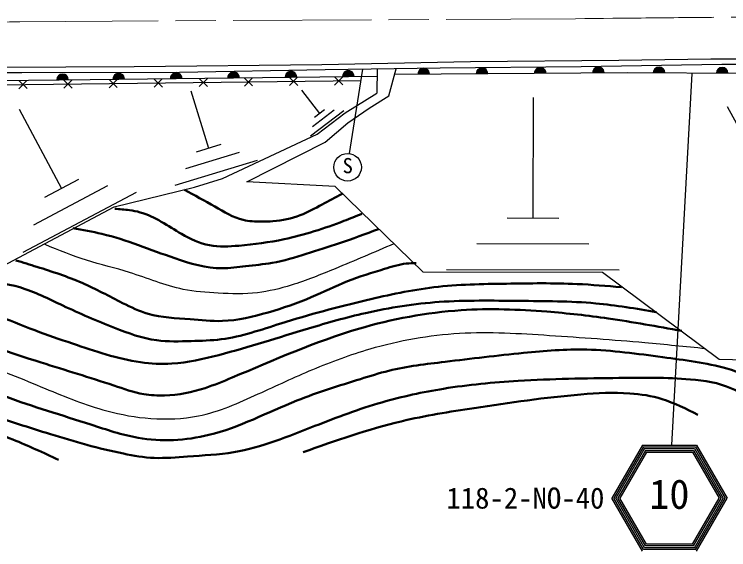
# Model space of a CAD drawing. Units: millimetres, scale not verified. Extents: x 40000 to 680000, y 20000 to 380000.
# Drawn here: x 178894 to 240888, y 243623 to 290102 of the extents above; entities that cross this region are included whole.
import ezdxf
from ezdxf.enums import TextEntityAlignment as Align

# ---------------------------------------------------------------- set-up
doc = ezdxf.new("R2010")
doc.units = ezdxf.units.MM
doc.header["$LTSCALE"] = 1000
doc.linetypes.add('CHAIN', pattern=[18.5, 12, -1.5, 3.5, -1.5])
for name, color, linetype, lineweight in [('M-BGD', 7, 'Continuous', 25), ('M-BMK', 2, 'CHAIN', 13), ('M-STR-STRC', 7, 'Continuous', 25), ('M-TTL-LINE', 7, 'Continuous', 50)]:
    doc.layers.add(name, color=color, linetype=linetype, lineweight=lineweight)
doc.styles.add('ＭＳ ゴシック', font='')
doc.styles.get('ＭＳ ゴシック').set_extended_font_data('MS Gothic')

msp = doc.modelspace()

# ---------------------------------------------------------------- linework, layer by layer
at = {"layer": 'M-BGD'}
for p, q in [((205570, 285743), (218490, 286004)), ((218490, 286004), (231351, 286120)), ((231351, 286120), (239346, 286236)), ((239346, 286236), (246125, 286265)), ((240302, 285772), (252179, 285801)), ((171707, 285483), (189290, 285570)), ((189290, 285570), (205570, 285743)), ((193230, 285077), (205860, 285309)), ((205860, 285309), (215854, 285454)), ((210379, 285374), (210360, 283243)), ((211392, 283021), (212030, 285367)), ((215854, 285454), (228078, 285570)), ((228078, 285570), (240302, 285772)), ((168491, 284990), (179557, 285048)), ((179557, 285048), (193230, 285077)), ((185469, 284446), (210374, 284741)), ((199571, 283877), (198855, 284576)), ((199562, 284584), (198864, 283869)), ((203485, 283924), (202770, 284622)), ((203477, 284631), (202778, 283915)), ((207399, 283970), (206684, 284668)), ((207391, 284677), (206692, 283961)), ((211901, 284892), (232105, 285038)), ((232105, 285038), (259493, 284885)), ((142418, 283951), (185469, 284446)), ((142457, 283557), (208999, 284342)), ((180000, 283647), (179284, 284345)), ((179991, 284354), (179293, 283638)), ((183914, 283693), (183199, 284391)), ((183906, 284400), (183207, 283684)), ((187828, 283739), (187113, 284438)), ((187820, 284446), (187121, 283731)), ((191742, 283785), (191027, 284484)), ((191734, 284492), (191035, 283777)), ((195657, 283831), (194941, 284530)), ((195648, 284538), (194950, 283823)), ((194226, 283470), (195746, 278470)), ((203831, 283519), (205381, 281489)), ((207592, 281540), (210360, 283243)), ((209683, 281949), (211392, 283021)), ((223921, 282869), (223901, 272399)), ((240751, 282089), (247561, 269669)), ((179321, 281869), (182991, 274979)), ((207491, 281719), (204591, 279509)), ((206651, 281769), (204771, 280329)), ((205811, 281819), (204941, 281149)), ((205171, 279701), (207592, 281540)), ((207829, 280674), (209683, 281949)), ((205860, 278994), (207829, 280674)), ((196957, 275839), (205171, 279701)), ((199081, 275547), (205860, 278994)), ((196816, 278800), (194676, 278140)), ((198396, 278110), (193756, 276690)), ((199976, 277420), (192826, 275240)), ((184461, 275759), (181511, 274189)), ((194536, 275103), (196957, 275839)), ((206729, 275141), (199081, 275547)), ((189481, 274639), (179631, 269409)), ((186971, 275199), (180571, 271799)), ((187548, 273387), (194536, 275103)), ((214376, 267726), (206729, 275141)), ((169618, 263855), (187548, 273387)), ((226141, 272389), (221661, 272399)), ((228761, 270149), (219041, 270169)), ((231371, 267899), (216411, 267929)), ((229932, 267697), (214376, 267726)), ((240071, 260136), (229932, 267697)), ((243054, 260049), (240071, 260136))]:
    msp.add_line(p, q, dxfattribs=at)
for centre, radius, start, end in [((207883, 284712), 500, 0.68071, 180.68071), ((207883, 284712), 500, 0.68071, 180.68071), ((214426, 284911), 500, 0.41444, 180.41444), ((214426, 284911), 500, 0.41444, 180.41444), ((214426, 284911), 450, 0.41444, 180.41444), ((214426, 284911), 400, 0.41444, 180.41444), ((214426, 284911), 350, 0.41444, 180.41444), ((214426, 284911), 300, 0.41444, 180.41444), ((219477, 284947), 500, 0.41444, 180.41444), ((219477, 284947), 500, 0.41444, 180.41444), ((219477, 284947), 450, 0.41444, 180.41444), ((219477, 284947), 400, 0.41444, 180.41444), ((219477, 284947), 350, 0.41444, 180.41444), ((219477, 284947), 300, 0.41444, 180.41444), ((219477, 284947), 250, 0.41444, 180.41444), ((224528, 284984), 500, 0.41444, 180.41444), ((224528, 284984), 500, 0.41444, 180.41444), ((224528, 284984), 450, 0.41444, 180.41444), ((224528, 284984), 400, 0.41444, 180.41444), ((224528, 284984), 350, 0.41444, 180.41444), ((224528, 284984), 300, 0.41444, 180.41444), ((224528, 284984), 250, 0.41444, 180.41444), ((224528, 284984), 200, 0.41444, 180.41444), ((229579, 285020), 500, 0.41444, 180.41444), ((229579, 285020), 500, 0.41444, 180.41444), ((229579, 285020), 450, 0.41444, 180.41444), ((229579, 285020), 400, 0.41444, 180.41444), ((229579, 285020), 350, 0.41444, 180.41444), ((229579, 285020), 300, 0.41444, 180.41444), ((229579, 285020), 250, 0.41444, 180.41444), ((229579, 285020), 200, 0.41444, 180.41444), ((234843, 285023), 500, 359.67902, 179.67902), ((234843, 285023), 500, 359.67902, 179.67902), ((234843, 285023), 450, 359.67902, 179.67902), ((234843, 285023), 400, 359.67902, 179.67902), ((234843, 285023), 350, 359.67902, 179.67902), ((234843, 285023), 300, 359.67902, 179.67902), ((234843, 285023), 250, 359.67902, 179.67902), ((234843, 285023), 200, 359.67902, 179.67902), ((240321, 284992), 500, 359.67902, 179.67902), ((240321, 284992), 500, 359.67902, 179.67902), ((240321, 284992), 450, 359.67902, 179.67902), ((240321, 284992), 400, 359.67902, 179.67902), ((240321, 284992), 350, 359.67902, 179.67902), ((240321, 284992), 300, 359.67902, 179.67902), ((240321, 284992), 250, 359.67902, 179.67902), ((240321, 284992), 200, 359.67902, 179.67902), ((183077, 284418), 500, 0.65779, 180.65779), ((183077, 284418), 500, 0.65779, 180.65779), ((183077, 284418), 450, 0.65779, 180.65779), ((183077, 284418), 400, 0.65779, 180.65779), ((183077, 284418), 350, 0.65779, 180.65779), ((183077, 284418), 300, 0.65779, 180.65779), ((183077, 284418), 250, 0.65779, 180.65779), ((183077, 284418), 200, 0.65779, 180.65779), ((183077, 284418), 150, 0.65779, 180.65779), ((187959, 284475), 500, 0.68071, 180.68071), ((187959, 284475), 500, 0.68071, 180.68071), ((187959, 284475), 450, 0.68071, 180.68071), ((187959, 284475), 400, 0.68071, 180.68071), ((187959, 284475), 350, 0.68071, 180.68071), ((187959, 284475), 300, 0.68071, 180.68071), ((187959, 284475), 250, 0.68071, 180.68071), ((187959, 284475), 200, 0.68071, 180.68071), ((187959, 284475), 150, 0.68071, 180.68071), ((187959, 284475), 100, 0.68071, 180.68071), ((192940, 284534), 500, 0.68071, 180.68071), ((192940, 284534), 500, 0.68071, 180.68071), ((192940, 284534), 450, 0.68071, 180.68071), ((192940, 284534), 400, 0.68071, 180.68071), ((192940, 284534), 350, 0.68071, 180.68071), ((192940, 284534), 300, 0.68071, 180.68071), ((192940, 284534), 250, 0.68071, 180.68071), ((192940, 284534), 200, 0.68071, 180.68071), ((192940, 284534), 150, 0.68071, 180.68071), ((192940, 284534), 100, 0.68071, 180.68071), ((192940, 284534), 50, 0.68071, 180.68071), ((197921, 284593), 500, 0.68071, 180.68071), ((197921, 284593), 500, 0.68071, 180.68071), ((197921, 284593), 450, 0.68071, 180.68071), ((197921, 284593), 400, 0.68071, 180.68071), ((197921, 284593), 350, 0.68071, 180.68071), ((197921, 284593), 300, 0.68071, 180.68071), ((197921, 284593), 250, 0.68071, 180.68071), ((197921, 284593), 200, 0.68071, 180.68071), ((197921, 284593), 150, 0.68071, 180.68071), ((197921, 284593), 100, 0.68071, 180.68071), ((197921, 284593), 50, 0.68071, 180.68071), ((202902, 284653), 500, 0.68071, 180.68071), ((202902, 284653), 500, 0.68071, 180.68071), ((202902, 284653), 450, 0.68071, 180.68071), ((202902, 284653), 400, 0.68071, 180.68071), ((202902, 284653), 350, 0.68071, 180.68071), ((202902, 284653), 300, 0.68071, 180.68071), ((202902, 284653), 250, 0.68071, 180.68071), ((202902, 284653), 200, 0.68071, 180.68071), ((202902, 284653), 150, 0.68071, 180.68071), ((202902, 284653), 100, 0.68071, 180.68071), ((202902, 284653), 50, 0.68071, 180.68071), ((207883, 284712), 450, 0.68071, 180.68071), ((207883, 284712), 400, 0.68071, 180.68071), ((207883, 284712), 350, 0.68071, 180.68071), ((207883, 284712), 300, 0.68071, 180.68071), ((207883, 284712), 250, 0.68071, 180.68071), ((207883, 284712), 200, 0.68071, 180.68071), ((207883, 284712), 150, 0.68071, 180.68071), ((207883, 284712), 100, 0.68071, 180.68071), ((207883, 284712), 50, 0.68071, 180.68071), ((214426, 284911), 250, 0.41444, 180.41444), ((214426, 284911), 200, 0.41444, 180.41444), ((214426, 284911), 150, 0.41444, 180.41444), ((214426, 284911), 100, 0.41444, 180.41444), ((214426, 284911), 50, 0.41444, 180.41444), ((219477, 284947), 200, 0.41444, 180.41444), ((219477, 284947), 150, 0.41444, 180.41444), ((219477, 284947), 100, 0.41444, 180.41444), ((219477, 284947), 50, 0.41444, 180.41444), ((224528, 284984), 150, 0.41444, 180.41444), ((224528, 284984), 100, 0.41444, 180.41444), ((224528, 284984), 50, 0.41444, 180.41444), ((229579, 285020), 150, 0.41444, 180.41444), ((229579, 285020), 100, 0.41444, 180.41444), ((229579, 285020), 50, 0.41444, 180.41444), ((234843, 285023), 150, 359.67902, 179.67902), ((234843, 285023), 100, 359.67902, 179.67902), ((234843, 285023), 50, 359.67902, 179.67902), ((240321, 284992), 150, 359.67902, 179.67902), ((240321, 284992), 100, 359.67902, 179.67902), ((240321, 284992), 50, 359.67902, 179.67902), ((183077, 284418), 100, 0.65779, 180.65779), ((183077, 284418), 50, 0.65779, 180.65779), ((187959, 284475), 50, 0.68071, 180.68071)]:
    msp.add_arc(centre, radius, start, end, dxfattribs=at)
for points, knots in [([(211821, 270177), (210127, 269449), (208434, 268721), (206731, 268017), (205478, 267499), (204220, 266994), (202923, 266589), (201965, 266290), (200985, 266045), (199993, 265930), (198868, 265799), (197728, 265834), (196588, 265893), (195565, 265947), (194542, 266020), (193549, 266223), (191964, 266546), (190452, 267199), (188898, 267687), (187660, 268076), (186396, 268361), (185163, 268749), (183946, 269133), (182760, 269619), (181575, 270104)], [0, 0, 0, 0, 1, 1, 1, 2, 2, 2, 3, 3, 3, 4, 4, 4, 5, 5, 5, 6, 6, 6, 7, 7, 7, 8, 8, 8, 8]), ([(116543, 256629), (117773, 255871), (119003, 255114), (120241, 254359), (121498, 253592), (122764, 252828), (124159, 252345), (124971, 252064), (125827, 251878), (126686, 251905), (127589, 251935), (128495, 252201), (129285, 252638), (130117, 253097), (130820, 253746), (131519, 254395), (132301, 255122), (133079, 255849), (134009, 256373), (134433, 256611), (134888, 256808), (135364, 256885), (136144, 257013), (136979, 256820), (137707, 256483), (138665, 256039), (139438, 255344), (140271, 254688), (141151, 253994), (142098, 253343), (143163, 253077), (143801, 252918), (144481, 252897), (145141, 252967), (146204, 253081), (147215, 253434), (148216, 253809), (149555, 254311), (150876, 254855), (152098, 255567), (153266, 256248), (154342, 257084), (155430, 257911), (156311, 258580), (157200, 259243), (158176, 259741), (159108, 260217), (160119, 260542), (161142, 260803), (162241, 261084), (163353, 261292), (164475, 261389), (166187, 261538), (167922, 261429), (169638, 261206), (171653, 260945), (173641, 260526), (175570, 259925), (177613, 259287), (179590, 258444), (181575, 257618), (183330, 256887), (185092, 256168), (186921, 255677), (188164, 255343), (189438, 255114), (190729, 255018), (192113, 254915), (193517, 254964), (194867, 255238), (196671, 255603), (198380, 256368), (200066, 257142), (201644, 257866), (203201, 258597), (204790, 259265), (206414, 259948), (208073, 260565), (209770, 261060), (212297, 261796), (214910, 262264), (217533, 262415), (220129, 262564), (222734, 262403), (225332, 262231), (228096, 262049), (230853, 261855), (233608, 261609), (235366, 261452), (237123, 261274), (238881, 261096)], [0, 0, 0, 0, 1, 1, 1, 2, 2, 2, 3, 3, 3, 4, 4, 4, 5, 5, 5, 6, 6, 6, 7, 7, 7, 8, 8, 8, 9, 9, 9, 10, 10, 10, 11, 11, 11, 12, 12, 12, 13, 13, 13, 14, 14, 14, 15, 15, 15, 16, 16, 16, 17, 17, 17, 18, 18, 18, 19, 19, 19, 20, 20, 20, 21, 21, 21, 22, 22, 22, 23, 23, 23, 24, 24, 24, 25, 25, 25, 26, 26, 26, 27, 27, 27, 28, 28, 28, 29, 29, 29, 30, 30, 30, 30])]:
    msp.add_open_spline(points, degree=3, knots=knots, dxfattribs=at)
at = {"layer": 'M-BMK'}
msp.add_line((179380, 289461), (227592, 289718), dxfattribs=at)
for points, knots in [([(227592, 289718), (231930, 289765), (236268, 289812), (240606, 289846), (242359, 289859), (244111, 289871), (245863, 289910), (247766, 289952), (249668, 290027), (251569, 290102)], [0, 0, 0, 0, 1, 1, 1, 2, 2, 2, 3, 3, 3, 3]), ([(172341, 289241), (172560, 289250), (172779, 289259), (172998, 289266), (173263, 289275), (173529, 289282), (173795, 289290), (174061, 289298), (174327, 289306), (174593, 289314), (176189, 289364), (177784, 289412), (179380, 289461)], [0, 0, 0, 0, 1, 1, 1, 2, 2, 2, 3, 3, 3, 4, 4, 4, 4])]:
    msp.add_open_spline(points, degree=3, knots=knots, dxfattribs=at)
at = {"layer": 'M-STR-STRC'}
for p, q in [((207991, 278024), (209149, 285331)), ((235950, 252699), (237728, 284961)), ((233395, 252699), (230739, 248099)), ((233481, 252549), (230912, 248099)), ((233568, 252399), (231085, 248099)), ((233395, 252699), (238088, 252699)), ((233481, 252549), (238001, 252549)), ((233568, 252399), (237914, 252399)), ((237914, 252399), (240397, 248099)), ((238001, 252549), (240570, 248099)), ((238088, 252699), (240743, 248099)), ((233655, 252249), (231259, 248099)), ((233741, 252099), (231432, 248099)), ((233655, 252249), (237828, 252249)), ((233741, 252099), (237741, 252099)), ((237741, 252099), (240051, 248099)), ((237828, 252249), (240224, 248099)), ((233395, 243499), (230739, 248099)), ((233481, 243649), (230912, 248099)), ((233568, 243799), (231085, 248099)), ((233655, 243949), (231259, 248099)), ((233741, 244099), (231432, 248099)), ((237741, 244099), (240051, 248099)), ((237828, 243949), (240224, 248099)), ((237914, 243799), (240397, 248099)), ((238001, 243649), (240570, 248099)), ((238088, 243499), (240743, 248099)), ((238001, 243649), (233481, 243649)), ((237914, 243799), (233568, 243799)), ((237828, 243949), (233655, 243949)), ((237741, 244099), (233741, 244099))]:
    msp.add_line(p, q, dxfattribs=at)
msp.add_circle((207815, 276824), 1200, dxfattribs=at)
at = {"layer": 'M-TTL-LINE'}
for points, knots in [([(207343, 274527), (206762, 274218), (206180, 273908), (205600, 273594), (204980, 273257), (204360, 272914), (203702, 272660), (202948, 272369), (202143, 272195), (201337, 272131), (201006, 272105), (200675, 272098), (200341, 272100), (199807, 272104), (199267, 272132), (198754, 272256), (197881, 272465), (197088, 272950), (196296, 273407), (195414, 273916), (194532, 274393), (193651, 274870)], [0, 0, 0, 0, 1, 1, 1, 2, 2, 2, 3, 3, 3, 4, 4, 4, 5, 5, 5, 6, 6, 6, 7, 7, 7, 7]), ([(187614, 273220), (188040, 273188), (188465, 273155), (188890, 273096), (189205, 273052), (189519, 272994), (189823, 272909), (191112, 272551), (192216, 271727), (193402, 271042), (194173, 270597), (194979, 270210), (195829, 270046), (196656, 269887), (197524, 269940), (198381, 270015), (199711, 270132), (201014, 270304), (202302, 270575), (204069, 270948), (205807, 271509), (207499, 272162), (208020, 272364), (208537, 272574), (209055, 272785)], [0, 0, 0, 0, 1, 1, 1, 2, 2, 2, 3, 3, 3, 4, 4, 4, 5, 5, 5, 6, 6, 6, 7, 7, 7, 8, 8, 8, 8]), ([(210486, 271447), (209369, 271032), (208252, 270617), (207125, 270233), (206167, 269906), (205201, 269601), (204231, 269299), (203256, 268996), (202276, 268695), (201275, 268521), (200515, 268390), (199744, 268331), (198972, 268241), (198286, 268162), (197601, 268058), (196918, 268055), (195529, 268049), (194152, 268462), (192811, 268926), (190683, 269662), (188644, 270523), (186494, 271042), (185664, 271242), (184819, 271391), (183973, 271540)], [0, 0, 0, 0, 1, 1, 1, 2, 2, 2, 3, 3, 3, 4, 4, 4, 5, 5, 5, 6, 6, 6, 7, 7, 7, 8, 8, 8, 8]), ([(179025, 268739), (179637, 268554), (180249, 268369), (180861, 268179), (182188, 267767), (183513, 267332), (184782, 266779), (185978, 266257), (187123, 265630), (188298, 265036), (189017, 264673), (189746, 264323), (190508, 264103), (191674, 263765), (192919, 263732), (194149, 263636), (195089, 263562), (196021, 263452), (196949, 263480), (198291, 263520), (199626, 263848), (200933, 264227), (202208, 264597), (203456, 265015), (204667, 265534), (205720, 265986), (206746, 266514), (207810, 266934), (208853, 267346), (209934, 267654), (211015, 267992), (211641, 268188), (212268, 268395), (212913, 268459), (213191, 268487), (213472, 268489), (213753, 268490)], [0, 0, 0, 0, 1, 1, 1, 2, 2, 2, 3, 3, 3, 4, 4, 4, 5, 5, 5, 6, 6, 6, 7, 7, 7, 8, 8, 8, 9, 9, 9, 10, 10, 10, 11, 11, 11, 12, 12, 12, 12]), ([(231584, 266405), (230299, 266516), (229013, 266626), (227726, 266685), (225686, 266780), (223642, 266748), (221595, 266717), (219494, 266684), (217390, 266653), (215309, 266405), (213340, 266171), (211392, 265744), (209459, 265285), (206958, 264691), (204484, 264042), (202022, 263262), (200315, 262722), (198614, 262118), (196856, 261893), (195995, 261783), (195120, 261764), (194242, 261738), (193241, 261708), (192236, 261668), (191255, 261800), (189997, 261969), (188778, 262419), (187583, 262889), (186060, 263488), (184576, 264120), (183102, 264818), (181876, 265399), (180657, 266026), (179367, 266405), (178203, 266748), (176980, 266888), (175758, 267028)], [0, 0, 0, 0, 1, 1, 1, 2, 2, 2, 3, 3, 3, 4, 4, 4, 5, 5, 5, 6, 6, 6, 7, 7, 7, 8, 8, 8, 9, 9, 9, 10, 10, 10, 11, 11, 11, 12, 12, 12, 12]), ([(172490, 265192), (173276, 264964), (174061, 264736), (174855, 264538), (175644, 264342), (176442, 264176), (177220, 263947), (178396, 263601), (179527, 263110), (180674, 262671), (181753, 262258), (182846, 261892), (183942, 261520), (185881, 260862), (187829, 260187), (189854, 259902), (190750, 259776), (191660, 259726), (192562, 259777), (193940, 259856), (195297, 260171), (196638, 260524), (199264, 261215), (201829, 262049), (204418, 262827), (206053, 263318), (207698, 263786), (209366, 264165), (211475, 264644), (213622, 264978), (215776, 265130), (218072, 265291), (220378, 265244), (222684, 265223), (224909, 265203), (227135, 265207), (229344, 265005), (231104, 264844), (232854, 264551), (234603, 264258)], [0, 0, 0, 0, 1, 1, 1, 2, 2, 2, 3, 3, 3, 4, 4, 4, 5, 5, 5, 6, 6, 6, 7, 7, 7, 8, 8, 8, 9, 9, 9, 10, 10, 10, 11, 11, 11, 12, 12, 12, 13, 13, 13, 13]), ([(236812, 262609), (234690, 263000), (232568, 263391), (230433, 263698), (228667, 263952), (226893, 264148), (225112, 264289), (222637, 264485), (220150, 264575), (217674, 264414), (214663, 264218), (211669, 263650), (208774, 262796), (205007, 261683), (201408, 260084), (197790, 258564), (197020, 258240), (196250, 257921), (195456, 257661), (194320, 257290), (193135, 257041), (191939, 257008), (191335, 256991), (190728, 257029), (190134, 257132), (189243, 257287), (188383, 257590), (187520, 257879), (185429, 258581), (183328, 259207), (181235, 259870), (178428, 260760), (175636, 261715), (172895, 262796), (171947, 263169), (171005, 263558), (170063, 263947)], [0, 0, 0, 0, 1, 1, 1, 2, 2, 2, 3, 3, 3, 4, 4, 4, 5, 5, 5, 6, 6, 6, 7, 7, 7, 8, 8, 8, 9, 9, 9, 10, 10, 10, 11, 11, 11, 12, 12, 12, 12]), ([(115543, 253958), (116083, 253828), (116623, 253699), (117161, 253553), (117692, 253410), (118221, 253251), (118717, 253024), (119362, 252730), (119952, 252322), (120553, 251935), (121490, 251332), (122454, 250782), (123479, 250348), (124225, 250032), (125004, 249779), (125812, 249695), (126863, 249585), (127964, 249763), (128924, 250193), (129940, 250647), (130800, 251383), (131663, 252091), (132164, 252502), (132666, 252904), (133219, 253242), (133648, 253505), (134107, 253730), (134588, 253865), (135493, 254119), (136475, 254056), (137420, 253896), (138645, 253688), (139808, 253315), (140936, 252838), (142034, 252374), (143098, 251811), (144235, 251468), (144988, 251241), (145773, 251110), (146568, 251064), (147312, 251021), (148065, 251051), (148778, 251220), (149978, 251504), (151066, 252180), (152139, 252838), (153518, 253683), (154873, 254499), (156215, 255358), (157650, 256277), (159068, 257244), (160603, 258003), (161703, 258548), (162862, 258985), (164057, 259248), (165026, 259461), (166017, 259560), (167013, 259590), (168571, 259639), (170139, 259521), (171650, 259186), (173854, 258697), (175937, 257745), (178060, 256945), (180519, 256020), (183031, 255299), (185529, 254487), (186884, 254046), (188235, 253579), (189637, 253336), (191652, 252985), (193774, 253099), (195767, 253585), (198437, 254235), (200877, 255555), (203422, 256572), (205224, 257292), (207078, 257859), (208930, 258439), (209746, 258694), (210561, 258952), (211388, 259155), (212988, 259547), (214634, 259737), (216274, 259933), (218548, 260204), (220810, 260487), (223089, 260711), (224911, 260889), (226743, 261030), (228566, 260991), (230769, 260943), (232958, 260631), (235163, 260337), (237045, 260087), (238938, 259849), (240733, 259341), (241760, 259051), (242755, 258673), (243721, 258097), (244535, 257611), (245329, 256984), (245681, 256199), (246090, 255284), (245901, 254154), (245712, 253024)], [0, 0, 0, 0, 1, 1, 1, 2, 2, 2, 3, 3, 3, 4, 4, 4, 5, 5, 5, 6, 6, 6, 7, 7, 7, 8, 8, 8, 9, 9, 9, 10, 10, 10, 11, 11, 11, 12, 12, 12, 13, 13, 13, 14, 14, 14, 15, 15, 15, 16, 16, 16, 17, 17, 17, 18, 18, 18, 19, 19, 19, 20, 20, 20, 21, 21, 21, 22, 22, 22, 23, 23, 23, 24, 24, 24, 25, 25, 25, 26, 26, 26, 27, 27, 27, 28, 28, 28, 29, 29, 29, 30, 30, 30, 31, 31, 31, 32, 32, 32, 33, 33, 33, 34, 34, 34, 35, 35, 35, 35]), ([(131040, 249384), (131376, 249691), (131711, 249998), (132036, 250317), (132403, 250677), (132755, 251053), (133156, 251375), (133516, 251664), (133915, 251910), (134339, 252091), (135058, 252397), (135853, 252513), (136642, 252527), (137390, 252539), (138135, 252459), (138851, 252278), (139872, 252020), (140836, 251558), (141776, 251064), (142648, 250606), (143498, 250120), (144421, 249788), (145256, 249488), (146150, 249313), (147035, 249321), (148161, 249332), (149271, 249639), (150334, 250037), (152095, 250697), (153722, 251609), (155344, 252527), (157044, 253489), (158738, 254458), (160478, 255358), (161666, 255973), (162875, 256555), (164150, 256945), (165198, 257266), (166290, 257456), (167387, 257505), (168977, 257577), (170577, 257349), (172117, 256945), (173602, 256555), (175031, 256001), (176473, 255483), (178314, 254822), (180175, 254220), (182044, 253647), (184126, 253008), (186219, 252406), (188361, 251966), (189246, 251785), (190140, 251630), (191037, 251593), (191998, 251553), (192964, 251646), (193931, 251717), (195277, 251816), (196627, 251871), (197945, 252091), (200362, 252494), (202673, 253453), (204978, 254363), (206903, 255122), (208824, 255846), (210797, 256416), (212550, 256923), (214343, 257309), (216150, 257599), (218294, 257943), (220457, 258152), (222622, 258283), (225532, 258460), (228446, 258496), (231367, 258532), (233434, 258558), (235505, 258584), (237559, 258408), (238774, 258304), (239982, 258130), (241138, 257630), (241922, 257291), (242681, 256802), (243098, 256105), (243343, 255696), (243469, 255216), (243596, 254736)], [0, 0, 0, 0, 1, 1, 1, 2, 2, 2, 3, 3, 3, 4, 4, 4, 5, 5, 5, 6, 6, 6, 7, 7, 7, 8, 8, 8, 9, 9, 9, 10, 10, 10, 11, 11, 11, 12, 12, 12, 13, 13, 13, 14, 14, 14, 15, 15, 15, 16, 16, 16, 17, 17, 17, 18, 18, 18, 19, 19, 19, 20, 20, 20, 21, 21, 21, 22, 22, 22, 23, 23, 23, 24, 24, 24, 25, 25, 25, 26, 26, 26, 27, 27, 27, 28, 28, 28, 29, 29, 29, 29]), ([(238213, 255327), (237197, 255845), (236181, 256363), (235101, 256696), (234197, 256976), (233249, 257126), (232300, 257194), (230888, 257297), (229475, 257218), (228068, 257101), (224960, 256842), (221879, 256390), (218795, 255918), (216676, 255594), (214557, 255260), (212478, 254767), (209584, 254081), (206767, 253086), (203951, 252091)], [0, 0, 0, 0, 1, 1, 1, 2, 2, 2, 3, 3, 3, 4, 4, 4, 5, 5, 5, 6, 6, 6, 6]), ([(133063, 248668), (133546, 249035), (134029, 249403), (134557, 249695), (134959, 249917), (135387, 250096), (135833, 250224), (136439, 250398), (137076, 250480), (137700, 250442), (138439, 250396), (139161, 250183), (139878, 249975), (140718, 249731), (141552, 249494), (142367, 249197), (143177, 248902), (143970, 248548), (144795, 248294), (145503, 248077), (146235, 247934), (146973, 247859), (148100, 247744), (149241, 247790), (150365, 247952), (151460, 248110), (152538, 248377), (153570, 248761), (154991, 249290), (156324, 250039), (157616, 250846), (159042, 251738), (160417, 252701), (161910, 253460), (162835, 253931), (163805, 254323), (164804, 254611), (165689, 254867), (166596, 255041), (167511, 255140), (169445, 255351), (171418, 255232), (173330, 254860), (175201, 254497), (177013, 253892), (178776, 253180), (180112, 252640), (181420, 252039), (182728, 251437)], [0, 0, 0, 0, 1, 1, 1, 2, 2, 2, 3, 3, 3, 4, 4, 4, 5, 5, 5, 6, 6, 6, 7, 7, 7, 8, 8, 8, 9, 9, 9, 10, 10, 10, 11, 11, 11, 12, 12, 12, 13, 13, 13, 14, 14, 14, 15, 15, 15, 16, 16, 16, 16])]:
    msp.add_open_spline(points, degree=3, knots=knots, dxfattribs=at)

# ---------------------------------------------------------------- texts
at = {"layer": 'M-STR-STRC', "style": 'ＭＳ ゴシック'}
for s, height, p in [('S', 1320, (207381, 275908)), ('10', 2566, (233991, 246398)), ('118-2-NO-40', 1833, (216385, 246640))]:
    msp.add_text(s, height=height, dxfattribs=at).set_placement(p, align=Align.BOTTOM_LEFT)

doc.saveas('drawing.dxf')
